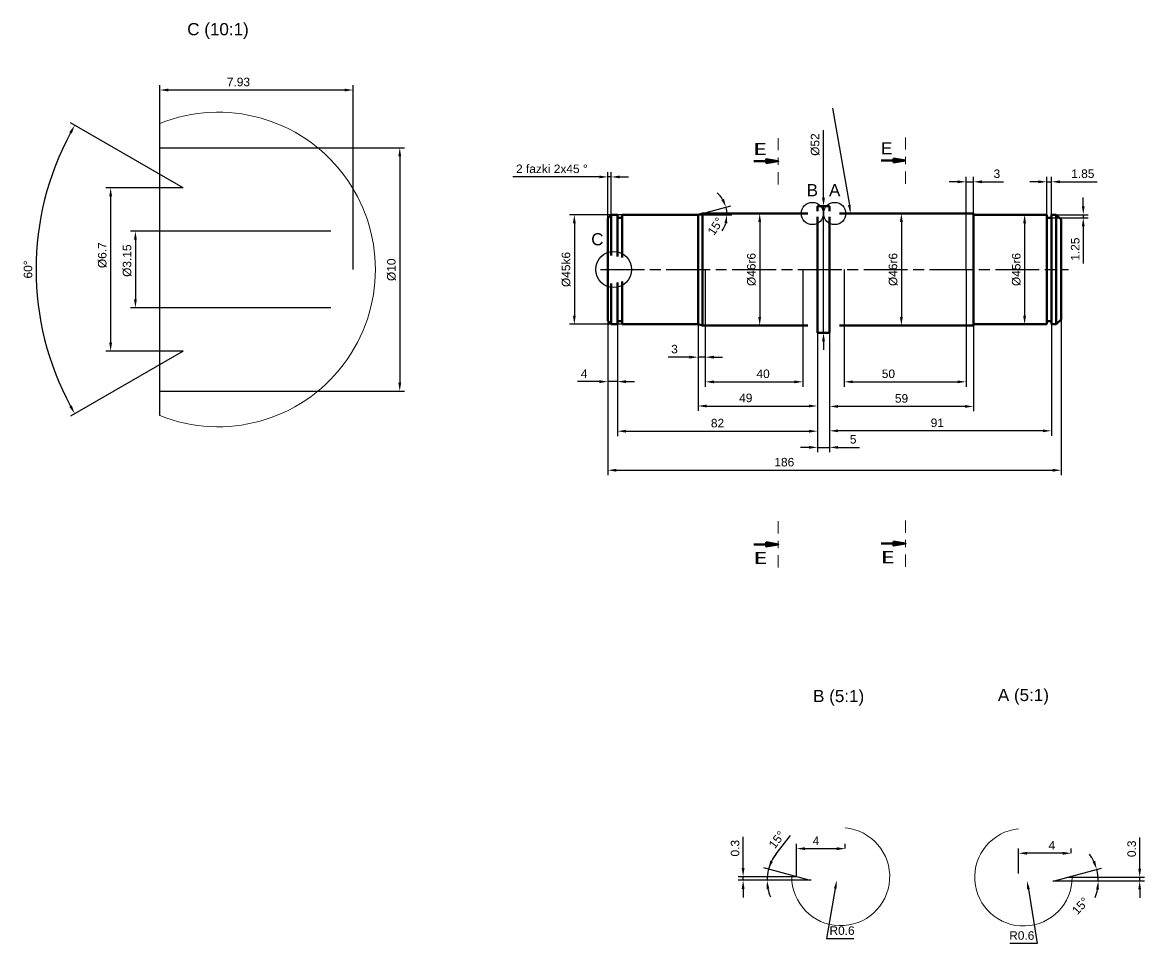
# Model space of a CAD drawing. Header units: millimetres. Extents: x 564 to 1518, y 809 to 1204.
# Drawn here: x 564.1 to 1024.5, y 825.7 to 1203.9 of the extents above; entities that cross this region are included whole.
import ezdxf

# ---------------------------------------------------------------- set-up
doc = ezdxf.new("R2010")
doc.units = ezdxf.units.MM
doc.linetypes.add('AM_ISO08W050', pattern=[18, 12, -1.5, 3, -1.5])
doc.linetypes.add('CENTER', pattern=[50.8, 31.75, -6.35, 6.35, -6.35])
for name, color, linetype, lineweight in [('5 wymiarowanie', 7, 'Continuous', 18), ('AM_0', 7, 'Continuous', 50), ('AM_4', 3, 'Continuous', 25), ('AM_5', 3, 'Continuous', 25), ('AM_7', 4, 'AM_ISO08W050', 25), ('osie', 7, 'CENTER', 211)]:
    doc.layers.add(name, color=color, linetype=linetype, lineweight=lineweight)
doc.layers.add('pomoc', color=3, linetype='Continuous', lineweight=18, plot=False)
doc.styles.get("Standard").update_dxf_attribs({"font": 'arial.ttf'})
doc.dimstyles.new('AM_ISO$0', dxfattribs={"dimtxt": 3.5, "dimasz": 3.5, "dimexe": 2, "dimexo": 0, "dimgap": 1.5, "dimtad": 1, "dimdsep": 46, "dimtxsty": 'Standard', "dimcen": 0, "dimclrd": 256, "dimclre": 256, "dimclrt": 2, "dimadec": 0, "dimazin": 2, "dimtp": 0.1, "dimtm": 0.1, "dimtfac": 0.71, "dimtmove": 0, "dimatfit": 3, "dimfxl": 1, "dimlwd": -1, "dimlwe": -1, "dimarcsym": 1})
doc.dimstyles.new('AM_ISO$2', dxfattribs={"dimtxt": 3.5, "dimasz": 3.5, "dimexe": 2, "dimexo": 0, "dimgap": 1.5, "dimtad": 1, "dimdsep": 46, "dimtxsty": 'Standard', "dimcen": 0, "dimclrd": 256, "dimclre": 256, "dimclrt": 2, "dimadec": 0, "dimazin": 2, "dimtp": 0.1, "dimtm": 0.1, "dimtfac": 0.71, "dimtmove": 0, "dimatfit": 3, "dimfxl": 1, "dimlwd": -1, "dimlwe": -1, "dimarcsym": 1})

# ---------------------------------------------------------------- blocks, each defined once
blk = doc.blocks.new('*D2')
at = {"layer": 'AM_5', "linetype": 'ByBlock', "transparency": 16777216}
for p, q in [((1022.52, 856.43), (1022.52, 869.3)), ((992.82, 852.93), (1024.52, 852.93)), ((1022.52, 851.43), (1022.52, 852.93)), ((986.82, 851.43), (1024.52, 851.43)), ((1022.52, 847.93), (1022.52, 844.43))]:
    blk.add_line(p, q, dxfattribs=at)
at = {"layer": 'AM_5', "transparency": 16777216}
for points in [[(1021.94, 856.43), (1023.1, 856.43), (1022.52, 852.93)], [(1021.94, 847.93), (1023.1, 847.93), (1022.52, 851.43)]]:
    blk.add_solid(points, dxfattribs=at)
at = {"layer": 'Defpoints', "color": 0, "transparency": 16777216}
for p in [(992.82, 852.93), (1022.52, 852.93), (986.82, 851.43)]:
    blk.add_point(p, dxfattribs=at)
at = {"layer": 'AM_5', "color": 2, "transparency": 16777216, "insert": (1019.23, 864.61), "char_height": 3.5, "attachment_point": 5, "rotation": 90}
blk.add_mtext('0.3', dxfattribs=at)
blk = doc.blocks.new('*D3')
at = {"layer": 'AM_5', "linetype": 'ByBlock', "transparency": 16777216}
for p, q in [((987.6, 851.53), (1006.85, 856.69)), ((987.22, 851.43), (1007.54, 851.43))]:
    blk.add_line(p, q, dxfattribs=at)
for start, end in [(25.9606, 36.9212), (0, 15), (338.0788, 349.0394)]:
    blk.add_arc((987.22, 851.43), 18.32, start, end, dxfattribs=at)
at = {"layer": 'AM_5', "transparency": 16777216}
for points in [[(1004.24, 859.65), (1003.15, 859.24), (1004.92, 856.17)], [(1004.63, 848), (1005.79, 847.89), (1005.54, 851.43)]]:
    blk.add_solid(points, dxfattribs=at)
at = {"layer": 'Defpoints', "color": 0, "transparency": 16777216}
for p in [(1005.26, 854.61), (975.82, 851.43), (986.82, 851.43), (987.22, 851.43), (987.6, 851.53)]:
    blk.add_point(p, dxfattribs=at)
at = {"layer": 'AM_5', "color": 2, "transparency": 16777216, "insert": (998.2, 841.15), "char_height": 3.5, "attachment_point": 5, "rotation": 46.8902}
blk.add_mtext('15%%d', dxfattribs=at)
blk = doc.blocks.new('*D4')
at = {"layer": 'AM_5', "linetype": 'ByBlock', "transparency": 16777216}
for p, q in [((972.82, 854.43), (972.82, 864.79)), ((990.97, 862.79), (976.32, 862.79)), ((994.47, 862.79), (994.47, 864.79))]:
    blk.add_line(p, q, dxfattribs=at)
at = {"layer": 'AM_5', "transparency": 16777216}
for points in [[(976.32, 863.37), (976.32, 862.21), (972.82, 862.79)], [(990.97, 863.37), (990.97, 862.21), (994.47, 862.79)]]:
    blk.add_solid(points, dxfattribs=at)
at = {"layer": 'Defpoints', "color": 0, "transparency": 16777216}
for p in [(972.82, 862.79), (994.47, 862.79), (972.82, 854.43)]:
    blk.add_point(p, dxfattribs=at)
at = {"layer": 'AM_5', "color": 2, "transparency": 16777216, "insert": (986.49, 866.04), "char_height": 3.5, "attachment_point": 5}
blk.add_mtext('4', dxfattribs=at)
blk = doc.blocks.new('*D5')
at = {"layer": 'AM_5', "linetype": 'ByBlock', "transparency": 16777216}
for p, q in [((859.8, 856.68), (859.8, 869.55)), ((881.73, 853.18), (857.8, 853.18)), ((859.8, 851.68), (859.8, 853.18)), ((887.72, 851.68), (857.8, 851.68)), ((859.8, 848.18), (859.8, 844.68))]:
    blk.add_line(p, q, dxfattribs=at)
at = {"layer": 'AM_5', "transparency": 16777216}
for points in [[(859.21, 856.68), (860.38, 856.68), (859.8, 853.18)], [(859.21, 848.18), (860.38, 848.18), (859.8, 851.68)]]:
    blk.add_solid(points, dxfattribs=at)
at = {"layer": 'Defpoints', "color": 0, "transparency": 16777216}
for p in [(859.8, 853.18), (881.73, 853.18), (887.72, 851.68)]:
    blk.add_point(p, dxfattribs=at)
at = {"layer": 'AM_5', "color": 2, "transparency": 16777216, "insert": (856.51, 864.87), "char_height": 3.5, "attachment_point": 5, "rotation": 90}
blk.add_mtext('0.3', dxfattribs=at)
blk = doc.blocks.new('*D6')
at = {"layer": 'AM_5', "linetype": 'ByBlock', "transparency": 16777216}
for p, q in [((873.34, 862.53), (879.19, 870.07)), ((886.94, 851.78), (868.3, 856.78)), ((887.33, 851.68), (867.63, 851.68))]:
    blk.add_line(p, q, dxfattribs=at)
for start, end in [(142.187, 165), (142.3002, 153.6501), (165, 180), (191.3499, 202.6998)]:
    blk.add_arc((887.33, 851.68), 17.7, start, end, dxfattribs=at)
at = {"layer": 'AM_5', "transparency": 16777216}
for points in [[(872.01, 859.33), (870.92, 859.74), (870.23, 856.26)], [(869.39, 848.14), (870.55, 848.26), (869.63, 851.68)]]:
    blk.add_solid(points, dxfattribs=at)
at = {"layer": 'Defpoints', "color": 0, "transparency": 16777216}
for p in [(869.7, 853.22), (886.94, 851.78), (887.33, 851.68), (887.72, 851.68), (898.73, 851.68)]:
    blk.add_point(p, dxfattribs=at)
at = {"layer": 'AM_5', "color": 2, "transparency": 16777216, "insert": (873.67, 868.31), "char_height": 3.5, "attachment_point": 5, "rotation": 52.187}
blk.add_mtext('15%%d', dxfattribs=at)
blk = doc.blocks.new('*D7')
at = {"layer": 'AM_5', "linetype": 'ByBlock', "transparency": 16777216}
for p, q in [((881.73, 853.18), (881.73, 866.68)), ((901.73, 864.68), (901.73, 866.68)), ((885.23, 864.68), (898.23, 864.68))]:
    blk.add_line(p, q, dxfattribs=at)
at = {"layer": 'AM_5', "transparency": 16777216}
for points in [[(885.23, 865.27), (885.23, 864.1), (881.73, 864.68)], [(898.23, 865.27), (898.23, 864.1), (901.73, 864.68)]]:
    blk.add_solid(points, dxfattribs=at)
at = {"layer": 'Defpoints', "color": 0, "transparency": 16777216}
for p in [(901.73, 864.68), (901.73, 864.68), (881.73, 853.18)]:
    blk.add_point(p, dxfattribs=at)
at = {"layer": 'AM_5', "color": 2, "transparency": 16777216, "insert": (889.7, 867.93), "char_height": 3.5, "attachment_point": 5}
blk.add_mtext('4', dxfattribs=at)
blk = doc.blocks.new('*D8')
at = {"layer": 'AM_5', "linetype": 'ByBlock', "transparency": 16777216}
for p, q in [((629.98, 1135.97), (583.8, 1162.63)), ((629.98, 1068.97), (583.8, 1042.31))]:
    blk.add_line(p, q, dxfattribs=at)
blk.add_arc((688, 1102.47), 118.32, 151.695, 208.305, dxfattribs=at)
at = {"layer": 'AM_5', "transparency": 16777216}
for points in [[(583.32, 1158.85), (584.34, 1158.29), (585.54, 1161.63)], [(584.34, 1046.65), (583.32, 1046.08), (585.54, 1043.31)]]:
    blk.add_solid(points, dxfattribs=at)
at = {"layer": 'Defpoints', "color": 0, "transparency": 16777216}
for p in [(629.98, 1135.97), (571.48, 1123.01), (660.72, 1118.22), (660.72, 1086.72), (629.98, 1068.97)]:
    blk.add_point(p, dxfattribs=at)
at = {"layer": 'AM_5', "color": 2, "transparency": 16777216, "insert": (566.4, 1102.47), "char_height": 3.5, "attachment_point": 5, "rotation": 90}
blk.add_mtext('60%%d', dxfattribs=at)
blk = doc.blocks.new('*D9')
at = {"layer": 'AM_5', "linetype": 'ByBlock', "transparency": 16777216}
for p, q in [((629.98, 1135.97), (598.29, 1135.97)), ((600.29, 1132.47), (600.29, 1072.47)), ((629.98, 1068.97), (598.29, 1068.97))]:
    blk.add_line(p, q, dxfattribs=at)
at = {"layer": 'AM_5', "transparency": 16777216}
for points in [[(599.7, 1132.47), (600.87, 1132.47), (600.29, 1135.97)], [(599.7, 1072.47), (600.87, 1072.47), (600.29, 1068.97)]]:
    blk.add_solid(points, dxfattribs=at)
at = {"layer": 'Defpoints', "color": 0, "transparency": 16777216}
for p in [(629.98, 1135.97), (600.29, 1068.97), (629.98, 1068.97)]:
    blk.add_point(p, dxfattribs=at)
at = {"layer": 'AM_5', "color": 2, "transparency": 16777216, "insert": (596.9, 1108.34), "char_height": 3.5, "attachment_point": 5, "rotation": 90}
blk.add_mtext('%%c6.7', dxfattribs=at)
blk = doc.blocks.new('*D10')
at = {"layer": 'AM_5', "linetype": 'ByBlock', "transparency": 16777216}
for p, q in [((620.45, 1152.47), (720.92, 1152.47)), ((718.92, 1148.97), (718.92, 1055.97)), ((620.45, 1052.47), (720.92, 1052.47))]:
    blk.add_line(p, q, dxfattribs=at)
at = {"layer": 'AM_5', "transparency": 16777216}
for points in [[(718.33, 1148.97), (719.5, 1148.97), (718.92, 1152.47)], [(718.33, 1055.97), (719.5, 1055.97), (718.92, 1052.47)]]:
    blk.add_solid(points, dxfattribs=at)
at = {"layer": 'Defpoints', "color": 0, "transparency": 16777216}
for p in [(620.45, 1152.47), (620.45, 1052.47), (718.92, 1052.47)]:
    blk.add_point(p, dxfattribs=at)
at = {"layer": 'AM_5', "color": 2, "transparency": 16777216, "insert": (715.53, 1102.36), "char_height": 3.5, "attachment_point": 5, "rotation": 90}
blk.add_mtext('%%c10', dxfattribs=at)
blk = doc.blocks.new('*D11')
at = {"layer": 'AM_5', "linetype": 'ByBlock', "transparency": 16777216}
for p, q in [((620.45, 1042.47), (620.45, 1178.15)), ((696.25, 1176.15), (623.95, 1176.15)), ((699.75, 1102.47), (699.75, 1178.15))]:
    blk.add_line(p, q, dxfattribs=at)
at = {"layer": 'AM_5', "transparency": 16777216}
for points in [[(623.95, 1176.73), (623.95, 1175.57), (620.45, 1176.15)], [(696.25, 1176.73), (696.25, 1175.57), (699.75, 1176.15)]]:
    blk.add_solid(points, dxfattribs=at)
at = {"layer": 'Defpoints', "color": 0, "transparency": 16777216}
for p in [(620.45, 1176.15), (699.75, 1102.47), (620.45, 1042.47)]:
    blk.add_point(p, dxfattribs=at)
at = {"layer": 'AM_5', "color": 2, "transparency": 16777216, "insert": (652.73, 1179.44), "char_height": 3.5, "attachment_point": 5}
blk.add_mtext('7.93', dxfattribs=at)
blk = doc.blocks.new('*D12')
at = {"layer": 'AM_5', "linetype": 'ByBlock', "transparency": 16777216}
for p, q in [((690.66, 1118.22), (608.45, 1118.22)), ((610.45, 1114.72), (610.45, 1090.22)), ((690.66, 1086.72), (608.45, 1086.72))]:
    blk.add_line(p, q, dxfattribs=at)
at = {"layer": 'AM_5', "transparency": 16777216}
for points in [[(609.87, 1114.72), (611.03, 1114.72), (610.45, 1118.22)], [(609.87, 1090.22), (611.03, 1090.22), (610.45, 1086.72)]]:
    blk.add_solid(points, dxfattribs=at)
at = {"layer": 'Defpoints', "color": 0, "transparency": 16777216}
for p in [(690.66, 1118.22), (610.45, 1086.72), (690.66, 1086.72)]:
    blk.add_point(p, dxfattribs=at)
at = {"layer": 'AM_5', "color": 2, "transparency": 16777216, "insert": (607.07, 1106.09), "char_height": 3.5, "attachment_point": 5, "rotation": 90}
blk.add_mtext('%%c3.15', dxfattribs=at)
blk = doc.blocks.new('*D13')
at = {"layer": 'AM_5', "linetype": 'ByBlock', "transparency": 16777216}
for p, q in [((810.15, 1124.97), (788.55, 1124.97)), ((790.55, 1121.47), (790.55, 1083.47)), ((810.15, 1079.97), (788.55, 1079.97))]:
    blk.add_line(p, q, dxfattribs=at)
at = {"layer": 'AM_5', "transparency": 16777216}
for points in [[(789.97, 1121.47), (791.13, 1121.47), (790.55, 1124.97)], [(789.97, 1083.47), (791.13, 1083.47), (790.55, 1079.97)]]:
    blk.add_solid(points, dxfattribs=at)
at = {"layer": 'Defpoints', "color": 0, "transparency": 16777216}
for p in [(810.15, 1124.97), (790.55, 1079.97), (810.15, 1079.97)]:
    blk.add_point(p, dxfattribs=at)
at = {"layer": 'AM_5', "color": 2, "transparency": 16777216, "insert": (787.17, 1102.47), "char_height": 3.5, "attachment_point": 5, "rotation": 90}
blk.add_mtext('%%C45k6', dxfattribs=at)
blk = doc.blocks.new('*D20')
at = {"layer": 'AM_5', "linetype": 'ByBlock', "transparency": 16777216}
for p, q in [((804.3, 1081.38), (804.3, 1018.05)), ((990.3, 1081.97), (990.3, 1018.05)), ((807.8, 1020.05), (986.8, 1020.05))]:
    blk.add_line(p, q, dxfattribs=at)
at = {"layer": 'AM_5', "transparency": 16777216}
for points in [[(807.8, 1020.64), (807.8, 1019.47), (804.3, 1020.05)], [(986.8, 1020.64), (986.8, 1019.47), (990.3, 1020.05)]]:
    blk.add_solid(points, dxfattribs=at)
at = {"layer": 'Defpoints', "color": 0, "transparency": 16777216}
for p in [(804.3, 1081.38), (990.3, 1081.97), (990.3, 1020.05)]:
    blk.add_point(p, dxfattribs=at)
at = {"layer": 'AM_5', "color": 2, "transparency": 16777216, "insert": (876.7, 1023.34), "char_height": 3.5, "attachment_point": 5}
blk.add_mtext('186', dxfattribs=at)
blk = doc.blocks.new('*D21')
at = {"layer": 'AM_5', "linetype": 'ByBlock', "transparency": 16777216}
for p, q in [((844.3, 1102.47), (844.3, 1054.33)), ((884.3, 1102.47), (884.3, 1054.33)), ((847.8, 1056.33), (880.8, 1056.33))]:
    blk.add_line(p, q, dxfattribs=at)
at = {"layer": 'AM_5', "transparency": 16777216}
for points in [[(847.8, 1056.91), (847.8, 1055.75), (844.3, 1056.33)], [(880.8, 1056.91), (880.8, 1055.75), (884.3, 1056.33)]]:
    blk.add_solid(points, dxfattribs=at)
at = {"layer": 'Defpoints', "color": 0, "transparency": 16777216}
for p in [(844.3, 1102.47), (884.3, 1102.47), (884.3, 1056.33)]:
    blk.add_point(p, dxfattribs=at)
at = {"layer": 'AM_5', "color": 2, "transparency": 16777216, "insert": (868, 1059.62), "char_height": 3.5, "attachment_point": 5}
blk.add_mtext('40', dxfattribs=at)
blk = doc.blocks.new('*D22')
at = {"layer": 'AM_5', "linetype": 'ByBlock', "transparency": 16777216}
for p, q in [((901.3, 1102.47), (901.3, 1054.35)), ((951.3, 1102.47), (951.3, 1054.35)), ((904.8, 1056.35), (947.8, 1056.35))]:
    blk.add_line(p, q, dxfattribs=at)
at = {"layer": 'AM_5', "transparency": 16777216}
for points in [[(904.8, 1056.93), (904.8, 1055.76), (901.3, 1056.35)], [(947.8, 1056.93), (947.8, 1055.76), (951.3, 1056.35)]]:
    blk.add_solid(points, dxfattribs=at)
at = {"layer": 'Defpoints', "color": 0, "transparency": 16777216}
for p in [(901.3, 1102.47), (951.3, 1102.47), (951.3, 1056.35)]:
    blk.add_point(p, dxfattribs=at)
at = {"layer": 'AM_5', "color": 2, "transparency": 16777216, "insert": (919.42, 1059.63), "char_height": 3.5, "attachment_point": 5}
blk.add_mtext('50', dxfattribs=at)
blk = doc.blocks.new('*D23')
at = {"layer": 'AM_5', "linetype": 'ByBlock', "transparency": 16777216}
for p, q in [((890.3, 1076.47), (890.3, 1027.44)), ((895.3, 1076.47), (895.3, 1027.44)), ((886.8, 1029.44), (883.3, 1029.44)), ((890.3, 1029.44), (895.3, 1029.44)), ((898.8, 1029.44), (907.62, 1029.44))]:
    blk.add_line(p, q, dxfattribs=at)
at = {"layer": 'AM_5', "transparency": 16777216}
for points in [[(886.8, 1030.02), (886.8, 1028.86), (890.3, 1029.44)], [(898.8, 1030.02), (898.8, 1028.86), (895.3, 1029.44)]]:
    blk.add_solid(points, dxfattribs=at)
at = {"layer": 'Defpoints', "color": 0, "transparency": 16777216}
for p in [(890.3, 1076.47), (895.3, 1076.47), (895.3, 1029.44)]:
    blk.add_point(p, dxfattribs=at)
at = {"layer": 'AM_5', "color": 2, "transparency": 16777216, "insert": (904.96, 1032.72), "char_height": 3.5, "attachment_point": 5}
blk.add_mtext('5', dxfattribs=at)
blk = doc.blocks.new('*D24')
at = {"layer": 'AM_5', "linetype": 'ByBlock', "transparency": 16777216}
for p, q in [((841.3, 1079.97), (841.3, 1044.42)), ((890.3, 1076.47), (890.3, 1044.42)), ((844.8, 1046.42), (886.8, 1046.42))]:
    blk.add_line(p, q, dxfattribs=at)
at = {"layer": 'AM_5', "transparency": 16777216}
for points in [[(844.8, 1047.01), (844.8, 1045.84), (841.3, 1046.42)], [(886.8, 1047.01), (886.8, 1045.84), (890.3, 1046.42)]]:
    blk.add_solid(points, dxfattribs=at)
at = {"layer": 'Defpoints', "color": 0, "transparency": 16777216}
for p in [(841.3, 1079.97), (890.3, 1076.47), (890.3, 1046.42)]:
    blk.add_point(p, dxfattribs=at)
at = {"layer": 'AM_5', "color": 2, "transparency": 16777216, "insert": (860.9, 1049.71), "char_height": 3.5, "attachment_point": 5}
blk.add_mtext('49', dxfattribs=at)
blk = doc.blocks.new('*D25')
at = {"layer": 'AM_5', "linetype": 'ByBlock', "transparency": 16777216}
for p, q in [((954.3, 1079.47), (954.3, 1044.24)), ((895.3, 1076.47), (895.3, 1044.24)), ((950.8, 1046.24), (898.8, 1046.24))]:
    blk.add_line(p, q, dxfattribs=at)
at = {"layer": 'AM_5', "transparency": 16777216}
for points in [[(898.8, 1046.82), (898.8, 1045.66), (895.3, 1046.24)], [(950.8, 1046.82), (950.8, 1045.66), (954.3, 1046.24)]]:
    blk.add_solid(points, dxfattribs=at)
at = {"layer": 'Defpoints', "color": 0, "transparency": 16777216}
for p in [(954.3, 1079.47), (895.3, 1076.47), (895.3, 1046.24)]:
    blk.add_point(p, dxfattribs=at)
at = {"layer": 'AM_5', "color": 2, "transparency": 16777216, "insert": (924.8, 1049.53), "char_height": 3.5, "attachment_point": 5}
blk.add_mtext('59', dxfattribs=at)
blk = doc.blocks.new('*D26')
at = {"layer": 'AM_5', "linetype": 'ByBlock', "transparency": 16777216}
for p, q in [((804.3, 1081.38), (804.3, 1054.43)), ((808.3, 1079.97), (808.3, 1054.43)), ((800.8, 1056.43), (791.88, 1056.43)), ((808.3, 1056.43), (804.3, 1056.43)), ((811.8, 1056.43), (815.3, 1056.43))]:
    blk.add_line(p, q, dxfattribs=at)
at = {"layer": 'AM_5', "transparency": 16777216}
for points in [[(800.8, 1057.01), (800.8, 1055.84), (804.3, 1056.43)], [(811.8, 1057.01), (811.8, 1055.84), (808.3, 1056.43)]]:
    blk.add_solid(points, dxfattribs=at)
at = {"layer": 'Defpoints', "color": 0, "transparency": 16777216}
for p in [(804.3, 1081.38), (808.3, 1079.97), (808.3, 1056.43)]:
    blk.add_point(p, dxfattribs=at)
at = {"layer": 'AM_5', "color": 2, "transparency": 16777216, "insert": (794.59, 1059.68), "char_height": 3.5, "attachment_point": 5}
blk.add_mtext('4', dxfattribs=at)
blk = doc.blocks.new('*D27')
at = {"layer": 'AM_5', "linetype": 'ByBlock', "transparency": 16777216}
for p, q in [((808.3, 1079.97), (808.3, 1034.08)), ((890.3, 1076.47), (890.3, 1034.08)), ((811.8, 1036.08), (886.8, 1036.08))]:
    blk.add_line(p, q, dxfattribs=at)
at = {"layer": 'AM_5', "transparency": 16777216}
for points in [[(811.8, 1036.67), (811.8, 1035.5), (808.3, 1036.08)], [(886.8, 1036.67), (886.8, 1035.5), (890.3, 1036.08)]]:
    blk.add_solid(points, dxfattribs=at)
at = {"layer": 'Defpoints', "color": 0, "transparency": 16777216}
for p in [(808.3, 1079.97), (890.3, 1076.47), (890.3, 1036.08)]:
    blk.add_point(p, dxfattribs=at)
at = {"layer": 'AM_5', "color": 2, "transparency": 16777216, "insert": (849.3, 1039.37), "char_height": 3.5, "attachment_point": 5}
blk.add_mtext('82', dxfattribs=at)
blk = doc.blocks.new('*D28')
at = {"layer": 'AM_5', "linetype": 'ByBlock', "transparency": 16777216}
for p, q in [((986.3, 1079.97), (986.3, 1034.23)), ((895.3, 1076.47), (895.3, 1034.23)), ((982.8, 1036.23), (898.8, 1036.23))]:
    blk.add_line(p, q, dxfattribs=at)
at = {"layer": 'AM_5', "transparency": 16777216}
for points in [[(898.8, 1036.81), (898.8, 1035.64), (895.3, 1036.23)], [(982.8, 1036.81), (982.8, 1035.64), (986.3, 1036.23)]]:
    blk.add_solid(points, dxfattribs=at)
at = {"layer": 'Defpoints', "color": 0, "transparency": 16777216}
for p in [(986.3, 1079.97), (895.3, 1076.47), (895.3, 1036.23)]:
    blk.add_point(p, dxfattribs=at)
at = {"layer": 'AM_5', "color": 2, "transparency": 16777216, "insert": (939.5, 1039.51), "char_height": 3.5, "attachment_point": 5}
blk.add_mtext('91', dxfattribs=at)
blk = doc.blocks.new('*D30')
at = {"layer": 'AM_5', "linetype": 'ByBlock', "transparency": 16777216}
for p, q in [((980.95, 1138.47), (977.45, 1138.47)), ((984.45, 1124.97), (984.45, 1140.47)), ((984.45, 1138.47), (986.3, 1138.47)), ((986.3, 1124.97), (986.3, 1140.47)), ((989.8, 1138.47), (1005.09, 1138.47))]:
    blk.add_line(p, q, dxfattribs=at)
at = {"layer": 'AM_5', "transparency": 16777216}
for points in [[(980.95, 1139.05), (980.95, 1137.89), (984.45, 1138.47)], [(989.8, 1139.05), (989.8, 1137.89), (986.3, 1138.47)]]:
    blk.add_solid(points, dxfattribs=at)
at = {"layer": 'Defpoints', "color": 0, "transparency": 16777216}
for p in [(986.3, 1138.47), (984.45, 1124.97), (986.3, 1124.97)]:
    blk.add_point(p, dxfattribs=at)
at = {"layer": 'AM_5', "color": 2, "transparency": 16777216, "insert": (999.19, 1141.76), "char_height": 3.5, "attachment_point": 5}
blk.add_mtext('1.85', dxfattribs=at)
blk = doc.blocks.new('*D32')
at = {"layer": 'AM_5', "linetype": 'ByBlock', "transparency": 16777216}
for p, q in [((843.16, 1125.47), (854.73, 1128.57)), ((841.3, 1124.97), (855.21, 1124.97))]:
    blk.add_line(p, q, dxfattribs=at)
for start, end in [(31.8966, 48.7931), (0, 15.0002), (326.2071, 343.1036)]:
    blk.add_arc((841.3, 1124.97), 11.91, start, end, dxfattribs=at)
at = {"layer": 'AM_5', "transparency": 16777216}
for points in [[(851.95, 1131.5), (850.87, 1131.03), (852.8, 1128.05)], [(852.12, 1121.59), (853.27, 1121.42), (853.21, 1124.97)]]:
    blk.add_solid(points, dxfattribs=at)
at = {"layer": 'Defpoints', "color": 0, "transparency": 16777216}
for p in [(810.15, 1124.97), (841.3, 1124.97), (841.3, 1124.97), (843.16, 1125.47), (853.03, 1127.04)]:
    blk.add_point(p, dxfattribs=at)
at = {"layer": 'AM_5', "color": 2, "transparency": 16777216, "insert": (848.48, 1120.19), "char_height": 3.5, "attachment_point": 5, "rotation": 56.3561}
blk.add_mtext('15°', dxfattribs=at)
blk = doc.blocks.new('*D33')
at = {"layer": 'AM_5', "linetype": 'ByBlock', "transparency": 16777216}
for p, q in [((804.3, 1123.56), (804.3, 1142.47)), ((805.71, 1124.97), (805.71, 1142.47)), ((800.8, 1140.47), (765.36, 1140.47)), ((805.71, 1140.47), (804.3, 1140.47)), ((809.21, 1140.47), (812.71, 1140.47))]:
    blk.add_line(p, q, dxfattribs=at)
at = {"layer": 'AM_5', "transparency": 16777216}
for points in [[(800.8, 1141.05), (800.8, 1139.89), (804.3, 1140.47)], [(809.21, 1141.05), (809.21, 1139.89), (805.71, 1140.47)]]:
    blk.add_solid(points, dxfattribs=at)
at = {"layer": 'Defpoints', "color": 0, "transparency": 16777216}
for p in [(805.71, 1140.47), (804.3, 1123.56), (805.71, 1124.97)]:
    blk.add_point(p, dxfattribs=at)
at = {"layer": 'AM_5', "color": 2, "transparency": 16777216, "insert": (781.33, 1143.78), "char_height": 3.5, "attachment_point": 5}
blk.add_mtext('2 fazki 2x45 %%d', dxfattribs=at)
blk = doc.blocks.new('*D40')
at = {"layer": 'AM_5', "linetype": 'ByBlock', "transparency": 16777216}
for p, q in [((841.3, 1102.47), (841.3, 1064.47)), ((844.3, 1102.47), (844.3, 1064.47)), ((837.8, 1066.47), (829.01, 1066.47)), ((844.3, 1066.47), (841.3, 1066.47)), ((847.8, 1066.47), (851.3, 1066.47))]:
    blk.add_line(p, q, dxfattribs=at)
at = {"layer": 'AM_5', "transparency": 16777216}
for points in [[(837.8, 1067.05), (837.8, 1065.89), (841.3, 1066.47)], [(847.8, 1067.05), (847.8, 1065.89), (844.3, 1066.47)]]:
    blk.add_solid(points, dxfattribs=at)
at = {"layer": 'Defpoints', "color": 0, "transparency": 16777216}
for p in [(841.3, 1102.47), (844.3, 1102.47), (841.3, 1066.47)]:
    blk.add_point(p, dxfattribs=at)
at = {"layer": 'AM_5', "color": 2, "transparency": 16777216, "insert": (831.65, 1069.76), "char_height": 3.5, "attachment_point": 5}
blk.add_mtext('3', dxfattribs=at)
blk = doc.blocks.new('*D41')
at = {"layer": 'AM_5', "linetype": 'ByBlock', "transparency": 16777216}
for p, q in [((947.8, 1138.47), (944.3, 1138.47)), ((951.3, 1102.47), (951.3, 1140.47)), ((951.3, 1138.47), (954.3, 1138.47)), ((954.3, 1102.47), (954.3, 1140.47)), ((957.8, 1138.47), (966.59, 1138.47))]:
    blk.add_line(p, q, dxfattribs=at)
at = {"layer": 'AM_5', "transparency": 16777216}
for points in [[(947.8, 1139.05), (947.8, 1137.89), (951.3, 1138.47)], [(957.8, 1139.05), (957.8, 1137.89), (954.3, 1138.47)]]:
    blk.add_solid(points, dxfattribs=at)
at = {"layer": 'Defpoints', "color": 0, "transparency": 16777216}
for p in [(954.3, 1138.47), (951.3, 1102.47), (954.3, 1102.47)]:
    blk.add_point(p, dxfattribs=at)
at = {"layer": 'AM_5', "color": 2, "transparency": 16777216, "insert": (963.94, 1141.76), "char_height": 3.5, "attachment_point": 5}
blk.add_mtext('3', dxfattribs=at)
blk = doc.blocks.new('*D42')
at = {"layer": 'AM_5', "linetype": 'ByBlock', "transparency": 16777216}
for p, q in [((886.3, 1125.47), (864.61, 1125.47)), ((866.61, 1121.97), (866.61, 1082.97)), ((886.3, 1079.47), (864.61, 1079.47))]:
    blk.add_line(p, q, dxfattribs=at)
at = {"layer": 'AM_5', "transparency": 16777216}
for points in [[(866.03, 1121.97), (867.19, 1121.97), (866.61, 1125.47)], [(866.03, 1082.97), (867.19, 1082.97), (866.61, 1079.47)]]:
    blk.add_solid(points, dxfattribs=at)
at = {"layer": 'Defpoints', "color": 0, "transparency": 16777216}
for p in [(886.3, 1125.47), (866.61, 1079.47), (886.3, 1079.47)]:
    blk.add_point(p, dxfattribs=at)
at = {"layer": 'AM_5', "color": 2, "transparency": 16777216, "insert": (863.22, 1102.47), "char_height": 3.5, "attachment_point": 5, "rotation": 90}
blk.add_mtext('%%C46r6', dxfattribs=at)
blk = doc.blocks.new('*D43')
at = {"layer": 'AM_5', "linetype": 'ByBlock', "transparency": 16777216}
for p, q in [((892.79, 1131.97), (892.79, 1159.65)), ((892.3, 1128.47), (894.79, 1128.47)), ((892.79, 1076.47), (892.79, 1128.47)), ((892.3, 1076.47), (894.79, 1076.47)), ((892.79, 1072.97), (892.79, 1069.47))]:
    blk.add_line(p, q, dxfattribs=at)
at = {"layer": 'AM_5', "transparency": 16777216}
for points in [[(892.2, 1131.97), (893.37, 1131.97), (892.79, 1128.47)], [(892.2, 1072.97), (893.37, 1072.97), (892.79, 1076.47)]]:
    blk.add_solid(points, dxfattribs=at)
at = {"layer": 'Defpoints', "color": 0, "transparency": 16777216}
for p in [(890.3, 1128.47), (892.79, 1128.47), (890.3, 1076.47)]:
    blk.add_point(p, dxfattribs=at)
at = {"layer": 'AM_5', "color": 2, "transparency": 16777216, "insert": (889.4, 1153.75), "char_height": 3.5, "attachment_point": 5, "rotation": 90}
blk.add_mtext('%%C52', dxfattribs=at)
blk = doc.blocks.new('*D44')
at = {"layer": 'AM_5', "linetype": 'ByBlock', "transparency": 16777216}
for p, q in [((984.45, 1124.97), (973.31, 1124.97)), ((975.31, 1121.47), (975.31, 1083.47)), ((984.45, 1079.97), (973.31, 1079.97))]:
    blk.add_line(p, q, dxfattribs=at)
at = {"layer": 'AM_5', "transparency": 16777216}
for points in [[(974.73, 1121.47), (975.89, 1121.47), (975.31, 1124.97)], [(974.73, 1083.47), (975.89, 1083.47), (975.31, 1079.97)]]:
    blk.add_solid(points, dxfattribs=at)
at = {"layer": 'Defpoints', "color": 0, "transparency": 16777216}
for p in [(984.45, 1124.97), (975.31, 1079.97), (984.45, 1079.97)]:
    blk.add_point(p, dxfattribs=at)
at = {"layer": 'AM_5', "color": 2, "transparency": 16777216, "insert": (971.92, 1102.47), "char_height": 3.5, "attachment_point": 5, "rotation": 90}
blk.add_mtext('%%C45r6', dxfattribs=at)
blk = doc.blocks.new('*D45')
at = {"layer": 'AM_5', "linetype": 'ByBlock', "transparency": 16777216}
for p, q in [((999.37, 1128.47), (999.37, 1131.97)), ((986.3, 1124.97), (1001.37, 1124.97)), ((986.3, 1123.72), (1001.37, 1123.72)), ((999.37, 1124.97), (999.37, 1123.72)), ((999.37, 1120.22), (999.37, 1104.93))]:
    blk.add_line(p, q, dxfattribs=at)
at = {"layer": 'AM_5', "transparency": 16777216}
for points in [[(998.79, 1128.47), (999.95, 1128.47), (999.37, 1124.97)], [(998.79, 1120.22), (999.95, 1120.22), (999.37, 1123.72)]]:
    blk.add_solid(points, dxfattribs=at)
at = {"layer": 'Defpoints', "color": 0, "transparency": 16777216}
for p in [(986.3, 1124.97), (986.3, 1123.72), (999.37, 1123.72)]:
    blk.add_point(p, dxfattribs=at)
at = {"layer": 'AM_5', "color": 2, "transparency": 16777216, "insert": (996.08, 1110.83), "char_height": 3.5, "attachment_point": 5, "rotation": 90}
blk.add_mtext('1.25', dxfattribs=at)
blk = doc.blocks.new('*D46')
at = {"layer": 'AM_5', "linetype": 'ByBlock', "transparency": 16777216}
for p, q in [((905.58, 1125.47), (926.73, 1125.47)), ((924.73, 1121.97), (924.73, 1082.97)), ((924.73, 1079.47), (926.73, 1079.47))]:
    blk.add_line(p, q, dxfattribs=at)
at = {"layer": 'AM_5', "transparency": 16777216}
for points in [[(924.15, 1121.97), (925.32, 1121.97), (924.73, 1125.47)], [(924.15, 1082.97), (925.32, 1082.97), (924.73, 1079.47)]]:
    blk.add_solid(points, dxfattribs=at)
at = {"layer": 'Defpoints', "color": 0, "transparency": 16777216}
for p in [(905.58, 1125.47), (924.73, 1079.47), (924.73, 1079.47)]:
    blk.add_point(p, dxfattribs=at)
at = {"layer": 'AM_5', "color": 2, "transparency": 16777216, "insert": (921.35, 1102.47), "char_height": 3.5, "attachment_point": 5, "rotation": 90}
blk.add_mtext('%%C46r6', dxfattribs=at)

msp = doc.modelspace()

# ---------------------------------------------------------------- linework, layer by layer
at = {"layer": '5 wymiarowanie'}
for p, q in [((874.195, 1151.411), (874.195, 1156.411)), ((926.44, 1151.705), (926.44, 1156.705)), ((874.195, 1148.411), (874.195, 1145.411)), ((926.44, 1148.705), (926.44, 1145.705)), ((874.195, 1142.411), (874.195, 1137.411)), ((926.44, 1142.705), (926.44, 1137.705)), ((805.711, 1124.969), (805.711, 1136.915)), ((954.394, 1080.018), (954.564, 1079.528)), ((874.195, 994.122), (874.195, 999.122)), ((926.44, 994.416), (926.44, 999.416)), ((874.195, 991.122), (874.195, 988.122)), ((926.44, 991.416), (926.44, 988.416)), ((926.44, 985.416), (926.44, 980.416)), ((874.195, 985.122), (874.195, 980.122))]:
    msp.add_line(p, q, dxfattribs=at)
for centre, radius, start, end in [((644.337, 1102.469), 64.583, 248.28564, 111.70823), ((899.848, 853.182), 20.121, 179.99638, 84.64249), ((974.817, 852.926), 20, 95.7533, 359.99679)]:
    msp.add_arc(centre, radius, start, end, dxfattribs=at)
at = {"layer": 'AM_0'}
for p, q in [((890.297, 1128.469), (895.297, 1128.469)), ((890.297, 1128.469), (890.297, 1126.369)), ((895.297, 1128.469), (895.297, 1126.369)), ((805.711, 1124.969), (804.297, 1123.555)), ((804.297, 1123.555), (804.297, 1081.384)), ((805.711, 1124.969), (808.297, 1124.969)), ((805.711, 1124.969), (805.711, 1108.22)), ((808.297, 1124.969), (808.297, 1107.764)), ((808.297, 1123.719), (810.147, 1123.719)), ((808.297, 1123.719), (808.297, 1107.764)), ((810.147, 1124.969), (841.297, 1124.969)), ((810.147, 1124.969), (810.147, 1107.438)), ((810.147, 1123.719), (810.147, 1107.438)), ((841.297, 1124.969), (843.163, 1125.469)), ((841.297, 1124.969), (841.297, 1079.969)), ((841.297, 1124.969), (841.297, 1079.969)), ((843.163, 1125.469), (843.163, 1079.469)), ((843.163, 1125.469), (886.297, 1125.469)), ((843.163, 1125.469), (843.163, 1079.469)), ((890.297, 1124.13), (890.297, 1079.469)), ((890.297, 1124.13), (890.297, 1076.469)), ((895.297, 1124.13), (895.297, 1076.469)), ((895.297, 1124.13), (895.297, 1079.469)), ((899.297, 1125.469), (954.297, 1125.469)), ((954.297, 1125.469), (954.297, 1079.469)), ((954.297, 1125.469), (954.297, 1079.469)), ((954.797, 1124.969), (984.447, 1124.969)), ((984.447, 1124.969), (984.447, 1079.969)), ((984.447, 1123.719), (986.297, 1123.719)), ((984.447, 1123.719), (984.447, 1081.219)), ((986.297, 1124.969), (988.297, 1124.969)), ((986.297, 1124.969), (986.297, 1079.969)), ((986.297, 1123.719), (986.297, 1081.219)), ((988.297, 1124.969), (988.297, 1079.969)), ((988.297, 1124.969), (990.297, 1122.969)), ((990.297, 1122.969), (990.297, 1081.969)), ((805.711, 1096.719), (805.711, 1079.969)), ((808.297, 1097.175), (808.297, 1079.969)), ((808.297, 1097.175), (808.297, 1081.219)), ((810.147, 1097.501), (810.147, 1081.219)), ((810.147, 1097.501), (810.147, 1079.969)), ((805.711, 1079.969), (804.297, 1081.384)), ((805.711, 1079.969), (808.297, 1079.969)), ((808.297, 1081.219), (810.147, 1081.219)), ((810.147, 1079.969), (841.297, 1079.969)), ((841.297, 1079.969), (843.163, 1079.469)), ((843.163, 1079.469), (886.297, 1079.469)), ((899.297, 1079.469), (954.297, 1079.469)), ((954.797, 1079.969), (984.447, 1079.969)), ((984.447, 1081.219), (986.297, 1081.219)), ((986.297, 1079.969), (988.297, 1079.969)), ((988.297, 1079.969), (990.297, 1081.969)), ((890.297, 1076.469), (895.297, 1076.469))]:
    msp.add_line(p, q, dxfattribs=at)
for centre, start, end in [((954.797, 1125.469), 180, 270), ((954.797, 1079.469), 90, 180)]:
    msp.add_arc(centre, 0.5, start, end, dxfattribs=at)
at = {"layer": 'AM_4', "color": 3, "linetype": 'Continuous', "lineweight": 25}
for centre, radius in [((888.217, 1125.469), 4.571), ((897.377, 1125.469), 4.571), ((806.686, 1102.469), 7.381)]:
    msp.add_circle(centre, radius, dxfattribs=at)
at = {"layer": 'AM_5'}
for p, q in [((896.415, 1168.742), (903.408, 1128.943)), ((897.614, 848.278), (894.043, 827.732)), ((976.863, 848.011), (980.501, 825.71)), ((894.043, 827.732), (905.263, 827.732)), ((980.501, 825.71), (969.281, 825.71))]:
    msp.add_line(p, q, dxfattribs=at)
for points in [[(897.04, 848.378), (898.189, 848.178), (898.214, 851.727)], [(977.439, 848.105), (976.288, 847.917), (976.3, 851.466)]]:
    msp.add_solid(points, dxfattribs=at)
at = {"layer": 'AM_5', "linetype": 'Continuous'}
msp.add_trace([(902.829, 1128.872), (903.987, 1129.014), (903.835, 1125.469)], dxfattribs=at)
at = {"layer": 'AM_7', "ltscale": 1.5}
msp.add_line((801.297, 1102.469), (993.297, 1102.469), dxfattribs=at)
at = {"layer": 'osie', "color": 7, "linetype": 'AM_ISO08W050', "lineweight": 50, "ltscale": 2}
for p, q in [((869.195, 1146.911), (864.195, 1146.911)), ((921.44, 1147.205), (916.44, 1147.205)), ((921.44, 1147.205), (916.44, 1147.205)), ((921.44, 1147.205), (916.44, 1147.205)), ((921.44, 1147.205), (916.44, 1147.205)), ((921.44, 989.916), (916.44, 989.916)), ((869.195, 989.622), (864.195, 989.622))]:
    msp.add_line(p, q, dxfattribs=at)
at = {"layer": 'osie', "color": 7, "linetype": 'Continuous', "lineweight": 50, "ltscale": 2}
for p, q in [((921.44, 1146.372), (921.44, 1148.038)), ((921.44, 1148.038), (926.44, 1147.205)), ((921.44, 1146.372), (921.44, 1148.038)), ((921.44, 1148.038), (926.44, 1147.205)), ((921.44, 1146.372), (921.44, 1148.038)), ((921.44, 1148.038), (926.44, 1147.205)), ((926.44, 1147.205), (921.44, 1146.372)), ((926.44, 1147.205), (921.44, 1146.372)), ((926.44, 1147.205), (921.44, 1146.372))]:
    msp.add_line(p, q, dxfattribs=at)
at = {"layer": 'osie', "color": 7, "linetype": 'AM_ISO08W050', "lineweight": 50, "ltscale": 2}
for points in [[(869.195, 1146.911), (864.195, 1146.911)], [(921.44, 989.916), (916.44, 989.916)], [(921.44, 989.916), (916.44, 989.916)], [(921.44, 989.916), (916.44, 989.916)], [(869.195, 989.622), (864.195, 989.622)]]:
    msp.add_lwpolyline(points, dxfattribs=at)
at = {"layer": 'osie', "color": 7, "linetype": 'Continuous', "lineweight": 50, "ltscale": 2}
for points in [[(869.195, 1146.078), (869.195, 1147.744), (874.195, 1146.911)], [(869.195, 990.456), (869.195, 988.789), (874.195, 989.622)], [(921.44, 990.75), (921.44, 989.083), (926.44, 989.916)], [(921.44, 990.75), (921.44, 989.083), (926.44, 989.916)], [(921.44, 990.75), (921.44, 989.083), (926.44, 989.916)]]:
    msp.add_lwpolyline(points, close=True, dxfattribs=at)
at = {"layer": 'osie', "color": 7, "linetype": 'Continuous', "lineweight": 50, "ltscale": 2, "extrusion": (0, -2.44929e-17, -1)}
for points in [[(-869.195, 1147.744), (-869.195, 1146.078), (-874.195, 1146.911)], [(-921.44, 1148.038), (-921.44, 1146.372), (-926.44, 1147.205)]]:
    msp.add_trace(points, dxfattribs=at)
at = {"layer": 'osie', "color": 7, "linetype": 'Continuous', "lineweight": 50, "ltscale": 2}
for points in [[(869.195, 988.789), (869.195, 990.456), (874.195, 989.622)], [(921.44, 989.083), (921.44, 990.75), (926.44, 989.916)]]:
    msp.add_trace(points, dxfattribs=at)
at = {"layer": 'pomoc'}
for p, q in [((844.297, 1076.469), (844.297, 1102.469)), ((901.297, 1076.469), (901.297, 1102.469)), ((844.297, 1076.469), (844.297, 1076.469))]:
    msp.add_line(p, q, dxfattribs=at)

# ---------------------------------------------------------------- texts
at = {"layer": 'AM_4', "color": 7, "char_height": 5, "attachment_point": 5}
for s, insert in [('C (10:1)', (644.337, 1200.391)), ('B', (888.217, 1135.041)), ('A', (897.377, 1135.041)), ('C', (800.003, 1114.85)), ('B (5:1)', (898.998, 926.603)), ('A (5:1)', (974.817, 927.027))]:
    msp.add_mtext(s, dxfattribs=dict(at, insert=insert))
at = {"layer": 'AM_5', "color": 2, "char_height": 3.5, "attachment_point": 5}
for insert in [(900.403, 831.019), (974.141, 828.997)]:
    msp.add_mtext('R0.6', dxfattribs=dict(at, insert=insert))
at = {"layer": 'osie', "color": 7}
msp.add_text('E', height=5, dxfattribs=at).set_placement((916.39, 1149.719))
msp.add_text('E', height=5, dxfattribs=at).set_placement((916.39, 1149.719))
msp.add_text('E', height=5, dxfattribs=at).set_placement((916.39, 1149.719))
msp.add_text('E', height=5, dxfattribs=at).set_placement((916.39, 1149.719))
at = {"layer": 'osie', "color": 7, "lineweight": 50, "ltscale": 2, "char_height": 5, "attachment_point": 5}
for insert in [(866.563, 1151.925), (866.726, 984.048), (918.971, 984.341)]:
    msp.add_mtext('E', dxfattribs=dict(at, insert=insert))
at = {"layer": 'osie', "color": 7, "linetype": 'AM_ISO08W050', "lineweight": 50, "ltscale": 2, "char_height": 5, "width": 6.04707, "attachment_point": 1}
for insert in [(864.698, 1154.425), (864.86, 986.548), (917.105, 986.841), (917.105, 986.841), (917.105, 986.841)]:
    msp.add_mtext('\\fArial|b0|i0|c1|p34;\\W1.0000000000;\\T1.0000000000;\\o\\lE', dxfattribs=dict(at, insert=insert))

# ---------------------------------------------------------------- dimensions: what is measured, and where the dimension line sits
at = {"layer": 'AM_5'}
for base, p1, p2, angle, text, picture, middle in [((620.45, 1176.15), (699.75, 1102.469), (620.45, 1042.469), 180, '7.93', '*D11', (652.727, 1176.15)), ((718.917, 1052.469), (620.45, 1152.469), (620.45, 1052.469), 270, '%%c10', '*D10', (718.917, 1102.365)), ((600.288, 1068.969), (629.976, 1135.969), (629.976, 1068.969), 270, '%%c6.7', '*D9', (600.288, 1108.339)), ((610.45, 1086.719), (690.657, 1118.219), (690.657, 1086.719), 270, '%%c3.15', '*D12', (610.45, 1106.089)), ((972.817, 862.79), (994.465, 862.79), (972.817, 854.426), 180, '4', '*D4', (986.494, 862.79))]:
    dim = msp.add_linear_dim(base=base, p1=p1, p2=p2, angle=angle, text=text, dimstyle='AM_ISO$0', dxfattribs=at)
    dim.commit()
    dim.dimension.update_dxf_attribs({"geometry": picture, "text_midpoint": middle, "dimtype": 160})
dim = msp.add_angular_dim_2l(base=(571.482, 1123.015), line1=((629.976, 1068.969), (660.72, 1086.719)), line2=((629.976, 1135.969), (660.72, 1118.219)), text='60%%d', dimstyle='AM_ISO$2', override={"dimscale": 1, "dimpost": ''}, dxfattribs=at)
dim.commit()
dim.dimension.update_dxf_attribs({"geometry": '*D8', "text_midpoint": (566.398, 1102.469)})
dim = msp.add_linear_dim(base=(892.787, 1128.469), p1=(890.297, 1076.469), p2=(890.297, 1128.469), angle=90, dimstyle='AM_ISO$0', override={"dimexo": 2, "dimpost": '%%C<>', "dimatfit": 1}, dxfattribs=at)
dim.commit()
dim.dimension.update_dxf_attribs({"geometry": '*D43', "text_midpoint": (892.787, 1153.755), "dimtype": 160})
for base, p1, p2, text, picture, middle in [((805.711, 1140.469), (804.297, 1123.555), (805.711, 1124.969), '2 fazki 2x45 %%d', '*D33', (781.328, 1140.469)), ((901.727, 864.682), (881.727, 853.182), (901.727, 864.682), '4', '*D7', (889.698, 864.682))]:
    dim = msp.add_linear_dim(base=base, p1=p1, p2=p2, text=text, dimstyle='AM_ISO$0', dxfattribs=at)
    dim.commit()
    dim.dimension.update_dxf_attribs({"geometry": picture, "text_midpoint": middle, "dimtype": 160})
for base, p1, p2, picture, middle in [((954.297, 1138.469), (951.297, 1102.469), (954.297, 1102.469), '*D41', (963.943, 1141.758)), ((986.297, 1138.469), (984.447, 1124.969), (986.297, 1124.969), '*D30', (999.191, 1141.756))]:
    dim = msp.add_linear_dim(base=base, p1=p1, p2=p2, dimstyle='AM_ISO$0', dxfattribs=at)
    dim.commit()
    dim.dimension.update_dxf_attribs({"geometry": picture, "text_midpoint": middle})
dim = msp.add_angular_dim_2l(base=(853.028, 1127.038), line1=((841.297, 1124.969), (843.163, 1125.469)), line2=((810.147, 1124.969), (841.297, 1124.969)), dimstyle='AM_ISO$2', dxfattribs=at)
dim.commit()
dim.dimension.update_dxf_attribs({"geometry": '*D32', "text_midpoint": (851.213, 1118.37), "dimtype": 162})
for base, p1, p2, angle, picture, middle in [((999.371, 1123.719), (986.297, 1124.969), (986.297, 1123.719), 90, '*D45', (996.084, 1110.825)), ((841.297, 1066.469), (844.297, 1102.469), (841.297, 1102.469), 0, '*D40', (831.651, 1069.758)), ((890.297, 1036.084), (808.297, 1079.969), (890.297, 1076.469), 0, '*D27', (849.297, 1039.371)), ((895.297, 1046.24), (954.297, 1079.469), (895.297, 1076.469), 0, '*D25', (924.797, 1049.527))]:
    dim = msp.add_linear_dim(base=base, p1=p1, p2=p2, angle=angle, dimstyle='AM_ISO$0', dxfattribs=at)
    dim.commit()
    dim.dimension.update_dxf_attribs({"geometry": picture, "text_midpoint": middle})
for base, p1, p2, text, picture, middle in [((790.55, 1079.969), (810.147, 1124.969), (810.147, 1079.969), '<>k6', '*D13', (787.166, 1102.469)), ((866.609, 1079.469), (886.297, 1125.469), (886.297, 1079.469), '<>r6', '*D42', (863.224, 1102.469)), ((924.733, 1079.469), (905.576, 1125.469), (924.733, 1079.469), '<>r6', '*D46', (921.348, 1102.469)), ((975.308, 1079.969), (984.447, 1124.969), (984.447, 1079.969), '<>r6', '*D44', (971.923, 1102.469))]:
    dim = msp.add_linear_dim(base=base, p1=p1, p2=p2, angle=90, text=text, dimstyle='AM_ISO$0', override={"dimpost": '%%C<>'}, dxfattribs=at)
    dim.commit()
    dim.dimension.update_dxf_attribs({"geometry": picture, "text_midpoint": middle})
dim = msp.add_linear_dim(base=(884.297, 1056.33), p1=(844.297, 1102.469), p2=(884.297, 1102.469), dimstyle='AM_ISO$0', dxfattribs=at)
dim.commit()
dim.dimension.update_dxf_attribs({"geometry": '*D21', "text_midpoint": (868.003, 1056.33), "dimtype": 160})
for base, p1, p2, picture, middle in [((951.297, 1056.346), (901.297, 1102.469), (951.297, 1102.469), '*D22', (919.419, 1056.346)), ((808.297, 1056.427), (804.297, 1081.384), (808.297, 1079.969), '*D26', (794.587, 1056.427)), ((990.297, 1020.054), (804.297, 1081.384), (990.297, 1081.969), '*D20', (876.703, 1020.054)), ((890.297, 1046.423), (841.297, 1079.969), (890.297, 1076.469), '*D24', (860.896, 1046.423)), ((895.297, 1036.226), (986.297, 1079.969), (895.297, 1076.469), '*D28', (939.501, 1036.226)), ((895.297, 1029.439), (890.297, 1076.469), (895.297, 1076.469), '*D23', (904.957, 1029.439))]:
    dim = msp.add_linear_dim(base=base, p1=p1, p2=p2, angle=0, dimstyle='AM_ISO$0', dxfattribs=at)
    dim.commit()
    dim.dimension.update_dxf_attribs({"geometry": picture, "text_midpoint": middle, "dimtype": 160})
dim = msp.add_angular_dim_2l(base=(869.695, 853.225), line1=((898.727, 851.682), (887.72, 851.682)), line2=((887.325, 851.682), (886.944, 851.784)), text='15%%d', dimstyle='AM_ISO$2', dxfattribs=at)
dim.commit()
dim.dimension.update_dxf_attribs({"geometry": '*D6', "text_midpoint": (873.671, 868.315)})
for base, p1, p2, picture, middle in [((859.796, 853.182), (887.72, 851.682), (881.727, 853.182), '*D5', (856.507, 864.868)), ((1022.52, 852.926), (986.824, 851.426), (992.817, 852.926), '*D2', (1019.232, 864.612))]:
    dim = msp.add_linear_dim(base=base, p1=p1, p2=p2, angle=90, text='0.3', dimstyle='AM_ISO$0', dxfattribs=at)
    dim.commit()
    dim.dimension.update_dxf_attribs({"geometry": picture, "text_midpoint": middle})
dim = msp.add_angular_dim_2l(base=(1005.264, 854.608), line1=((975.817, 851.426), (986.824, 851.426)), line2=((987.219, 851.426), (987.6, 851.529)), text='15%%d', dimstyle='AM_ISO$2', dxfattribs=at)
dim.commit()
dim.dimension.update_dxf_attribs({"geometry": '*D3', "text_midpoint": (1000.596, 838.904), "dimtype": 162})

doc.saveas('drawing.dxf')
